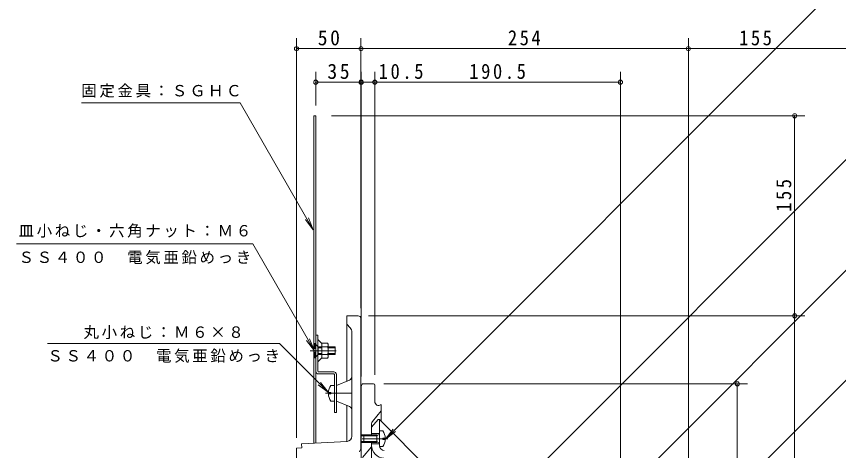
# Model space of a CAD drawing. Units: millimetres at full size, sheet at 1:4. Extents: x -495 to 464, y -549 to 533.
# Drawn here: x -495 to 142, y -187 to 150 of the extents above; entities that cross this region are included whole.
import ezdxf

# ---------------------------------------------------------------- set-up
doc = ezdxf.new("R2010")
doc.units = ezdxf.units.MM
doc.header["$LTSCALE"] = 4
doc.header["$PDMODE"] = 32
doc.header["$PDSIZE"] = 3.2
doc.linetypes.add('CHAIN1', pattern=[8, 5, -1, 1, -1])
doc.linetypes.add('DASHED1', pattern=[1.8, 1.2, -0.6])
for name, color, linetype, lineweight in [('0-0_通り芯', 4, 'Continuous', 9), ('0-1_躯体', 6, 'Continuous', 9), ('0-2_仕上', 3, 'Continuous', 9), ('0-4_その他', 7, 'Continuous', 9), ('0-5_寸法', 7, 'Continuous', 9), ('0-8', 2, 'Continuous', 9), ('0-A', 2, 'Continuous', 9)]:
    doc.layers.add(name, color=color, linetype=linetype, lineweight=lineweight)
doc.styles.add('ＭＳ ゴシック', font='')
doc.styles.get('ＭＳ ゴシック').set_extended_font_data('MS Gothic')

msp = doc.modelspace()

# ---------------------------------------------------------------- linework, layer by layer
at = {"layer": '0-0_通り芯'}
for p, q in [((-239.041, -82.323), (-239.041, -132.99)), ((-230.041, -82.323), (-239.041, -82.323)), ((-236.384, -91.672), (-239.041, -88.823)), ((-228.041, -184.985), (-228.041, -84.323)), ((-235.041, -175.628), (-235.041, -95.082)), ((-247.041, -136.323), (-236.887, -132.092)), ((-247.041, -148.323), (-247.041, -136.323)), ((-247.041, -148.323), (-236.887, -152.554)), ((-239.041, -151.656), (-239.041, -179.622)), ((-274.044, -181.546), (-238.822, -179.622)), ((-228.228, -185.83), (-229.041, -187.573))]:
    msp.add_line(p, q, dxfattribs=at)
at = {"layer": '0-0_通り芯', "linetype": 'CHAIN1'}
msp.add_line((-255.435, -142.323), (-232.173, -142.323), dxfattribs=at)
at = {"layer": '0-0_通り芯', "color": 6}
for p, q in [((-277.979, -184.785), (-273.98, -184.704)), ((-277.979, -184.785), (-274.334, -363.748)), ((-274.044, -181.546), (-273.98, -184.704))]:
    msp.add_line(p, q, dxfattribs=at)
at = {"layer": '0-0_通り芯'}
for centre, radius, start, end in [((-230.041, -84.323), 2, 0, 90), ((-240.041, -95.082), 5, 0, 43), ((-238.041, -129.323), 3, 292.61953, 0), ((-238.041, -155.323), 3, 0, 67.38047), ((-239.041, -175.628), 4, 273.1278, 0), ((-230.041, -184.985), 2, 335.004, 0)]:
    msp.add_arc(centre, radius, start, end, dxfattribs=at)
at = {"layer": '0-1_躯体'}
for p, q in [((-227.743, -328.026), (-227.743, -137.309)), ((-227.041, -135.381), (-226.743, -135.026)), ((-218.243, -135.026), (-226.743, -135.026)), ((-217.243, -136.026), (-217.243, -148.764)), ((-212.243, -151.026), (-212.522, -151.221)), ((-212.243, -164.025), (-212.243, -151.026)), ((-219.041, -164.127), (-212.243, -156.026)), ((-219.743, -166.056), (-219.743, -175.396)), ((-225.743, -174.526), (-227.743, -174.526)), ((-225.743, -175.396), (-227.743, -175.396)), ((-225.743, -179.656), (-227.743, -179.656)), ((-225.743, -180.526), (-227.743, -180.526)), ((-226.743, -192.026), (-219.743, -183.683)), ((-219.743, -179.656), (-219.743, -183.683))]:
    msp.add_line(p, q, dxfattribs=at)
for centre, radius, start, end in [((-224.743, -137.309), 3, 140.00002, 180.0007), ((-218.243, -136.026), 1, 0, 90), ((-214.243, -148.764), 3, 180, 304.99982), ((-216.743, -166.056), 3, 140.0002, 180)]:
    msp.add_arc(centre, radius, start, end, dxfattribs=at)
at = {"layer": '0-2_仕上'}
for p, q in [((-214.743, -162.526), (-219.743, -168.484)), ((-213.743, -162.525), (-214.743, -162.526)), ((-213.743, -182.682), (-213.743, -162.525)), ((-213.743, -162.525), (-135.743, -240.526)), ((-219.743, -173.526), (-213.743, -173.526)), ((-219.743, -184.279), (-219.743, -297.526)), ((-219.742, -181.526), (-213.742, -181.525))]:
    msp.add_line(p, q, dxfattribs=at)
for radius in [10, 4]:
    msp.add_arc((-209.743, -182.682), radius, 180, 267.71468, dxfattribs=at)
at = {"layer": '0-4_その他'}
for p, q in [((-277.979, 132.677), (-277.979, -176.785)), ((-228.041, 132.677), (-228.041, -76.323)), ((25.959, 132.677), (25.959, -330.323)), ((-277.979, 124.677), (-228.041, 124.677)), ((-228.041, 124.677), (25.959, 124.677)), ((25.959, 124.677), (180.959, 124.677)), ((-263.04, 106.677), (-263.04, 80.677)), ((-227.743, 106.677), (-227.743, -129.309)), ((-217.243, 106.677), (-217.243, -128.026)), ((-26.743, 106.677), (-26.743, -317.526)), ((-228.041, 98.677), (-263.04, 98.677)), ((-227.743, 98.677), (-217.243, 98.677)), ((-217.243, 98.677), (-26.743, 98.677)), ((116.317, 72.677), (-250.832, 72.677)), ((108.317, -82.323), (108.317, 72.677)), ((116.317, -82.323), (-222.041, -82.323)), ((108.317, -336.323), (108.317, -82.323)), ((71.9, -135.026), (-210.243, -135.026)), ((63.9, -325.526), (63.9, -135.026))]:
    msp.add_line(p, q, dxfattribs=at)
for p in [(-277.979, 124.677), (-228.041, 124.677), (25.959, 124.677), (-263.04, 98.677), (-228.041, 98.677), (-227.743, 98.677), (-217.243, 98.677), (-26.743, 98.677), (108.317, 72.677), (108.317, -82.323), (63.9, -135.026)]:
    msp.add_point(p, dxfattribs=at)
at = {"layer": '0-5_寸法'}
for p, q in [((-209.155, -178.005), (145.632, 176.782)), ((-183.626, -293.017), (195.721, 86.33)), ((-444.821, 82.705), (-321.753, 82.705)), ((-264.956, -15.671), (-321.753, 82.705)), ((-90.556, -285.712), (195.721, 0.565)), ((-264.956, -15.671), (-271.043, -7.737)), ((-264.956, -15.671), (-268.783, -6.432)), ((-311.933, -26.512), (-495.214, -26.512)), ((-264.121, -109.323), (-311.933, -26.512)), ((-45.253, -325.506), (195.721, -84.532)), ((-264.121, -109.323), (-270.209, -101.39)), ((-264.121, -109.323), (-267.948, -100.084)), ((-291.199, -103.875), (-471.214, -103.875)), ((-253.229, -141.844), (-291.199, -103.875)), ((-253.229, -141.844), (-261.163, -135.756)), ((-253.229, -141.844), (-259.317, -133.911)), ((-209.155, -178.005), (-203.067, -170.071)), ((-209.155, -178.005), (-201.221, -171.917))]:
    msp.add_line(p, q, dxfattribs=at)
at = {"layer": '0-8'}
for p, q in [((-264.641, 72.677), (-263.04, 72.677)), ((-264.641, 72.677), (-264.641, -181.033)), ((-263.04, 72.677), (-263.04, -180.945)), ((-263.04, -101.323), (-263.04, -97.323)), ((-261.44, -97.323), (-263.04, -97.323)), ((-261.44, -125.223), (-261.44, -97.323)), ((-258.44, -103.66), (-261.44, -100.66)), ((-258.44, -104.011), (-258.44, -114.636)), ((-258.44, -114.986), (-261.44, -117.986)), ((-260.94, -125.723), (-249.14, -125.723)), ((-249.14, -127.323), (-260.94, -127.323)), ((-248.641, -127.823), (-248.641, -157.323)), ((-247.041, -127.823), (-247.041, -157.323)), ((-248.641, -157.323), (-247.041, -157.323))]:
    msp.add_line(p, q, dxfattribs=at)
at = {"layer": '0-8', "linetype": 'CHAIN1'}
msp.add_line((-247.311, -109.323), (-267.44, -109.323), dxfattribs=at)
at = {"layer": '0-8'}
for centre, radius, start, end in [((-260.94, -125.223), 2.1, 180, 270), ((-260.94, -125.223), 0.5, 180, 270), ((-249.14, -127.823), 2.1, 0, 90), ((-249.14, -127.823), 0.5, 0, 90)]:
    msp.add_arc(centre, radius, start, end, dxfattribs=at)
at = {"layer": '0-A', "linetype": 'DASHED1'}
for p, q in [((-264.121, -103.673), (-263.821, -103.673)), ((-264.121, -114.973), (-264.121, -103.673)), ((-261.171, -106.323), (-263.821, -103.673)), ((-261.171, -106.323), (-261.171, -112.323)), ((-258.44, -106.323), (-261.171, -106.323)), ((-261.171, -107.193), (-258.44, -107.193)), ((-261.171, -112.323), (-263.821, -114.973)), ((-261.171, -111.453), (-258.44, -111.453)), ((-258.44, -112.323), (-261.171, -112.323))]:
    msp.add_line(p, q, dxfattribs=at)
at = {"layer": '0-A'}
for p, q in [((-253.931, -103.573), (-258.44, -103.573)), ((-258.44, -103.573), (-258.44, -104.011)), ((-253.931, -106.46), (-258.44, -106.46)), ((-253.44, -105.017), (-253.44, -113.63)), ((-253.44, -106.323), (-248.121, -106.323)), ((-253.44, -107.193), (-248.121, -107.193)), ((-248.121, -112.323), (-248.121, -106.323)), ((-253.931, -112.186), (-258.44, -112.186)), ((-258.44, -115.073), (-258.44, -114.636)), ((-253.44, -111.453), (-248.121, -111.453)), ((-253.44, -112.323), (-248.121, -112.323)), ((-253.931, -115.073), (-258.44, -115.073)), ((-251.241, -136.323), (-248.641, -136.323)), ((-253.229, -141.844), (-251.241, -141.844)), ((-253.229, -142.802), (-251.241, -142.802)), ((-251.241, -142.802), (-251.241, -141.844)), ((-251.241, -148.323), (-248.641, -148.323)), ((-211.143, -171.526), (-213.743, -171.526)), ((-213.743, -171.526), (-213.743, -183.526)), ((-225.743, -174.526), (-225.743, -180.526)), ((-215.743, -174.526), (-225.743, -174.526)), ((-215.743, -175.396), (-225.743, -175.396)), ((-215.743, -175.396), (-213.871, -174.344)), ((-215.743, -174.526), (-214.979, -174.967)), ((-215.743, -174.526), (-215.743, -180.526)), ((-211.143, -178.005), (-211.143, -177.047)), ((-209.155, -177.047), (-211.143, -177.047)), ((-209.155, -178.005), (-211.143, -178.005)), ((-215.743, -179.656), (-225.743, -179.656)), ((-215.743, -180.526), (-225.743, -180.526)), ((-215.743, -179.656), (-213.871, -180.708)), ((-215.743, -180.526), (-214.979, -180.085)), ((-211.143, -183.526), (-213.743, -183.526)), ((-213.743, -183.677), (-213.743, -183.526))]:
    msp.add_line(p, q, dxfattribs=at)
at = {"layer": '0-A', "linetype": 'CHAIN1'}
msp.add_line((-207.069, -177.525), (-228.363, -177.527), dxfattribs=at)
at = {"layer": '0-A', "linetype": 'DASHED1'}
msp.add_lwpolyline([(-264.121, -114.973), (-263.821, -114.973), (-263.821, -103.673)], dxfattribs=at)
at = {"layer": '0-A'}
for centre, radius, start, end in [((-255.808, -105.017), 2.368, 322.44278, 37.55722), ((-262.038, -109.323), 8.598, 340.548, 19.452), ((-255.808, -113.63), 2.368, 322.44278, 37.55722), ((-243.241, -142.323), 10, 143.13013, 177.25438), ((-243.241, -142.323), 10, 182.74562, 216.86987), ((-219.143, -177.526), 10, 2.74562, 36.86987), ((-213.993, -174.126), 0.25, 299.32918, 0), ((-219.143, -177.526), 10, 323.13013, 357.25438), ((-213.993, -180.926), 0.25, 0, 60.67082)]:
    msp.add_arc(centre, radius, start, end, dxfattribs=at)

# ---------------------------------------------------------------- texts
at = {"layer": '0-4_その他', "color": 2, "char_height": 11.73, "attachment_point": 7, "style": 'ＭＳ ゴシック'}
for s, insert in [('\\T1.27;\\W0.95;50', (-261.51, 127.077)), ('\\T1.27;\\W0.9;254', (-114.041, 127.077)), ('\\T1.27;\\W0.9;155', (65.315, 127.077)), ('\\T1.27;\\W0.95;35', (-254.04, 101.077)), ('\\T1.28;\\W0.9;10.5', (-214.258, 101.077)), ('\\T1.28;\\W0.9;190.5', (-143.993, 101.077))]:
    msp.add_mtext(s, dxfattribs=dict(at, insert=insert))
at = {"layer": '0-4_その他', "color": 2, "insert": (105.917, -1.727), "char_height": 11.73, "attachment_point": 7, "rotation": 90, "style": 'ＭＳ ゴシック'}
msp.add_mtext('\\T1.27;\\W0.9;155', dxfattribs=at)
at = {"layer": '0-5_寸法', "char_height": 8.798, "attachment_point": 7, "style": 'ＭＳ ゴシック'}
for s, insert in [('\\T1.17;固定金具：ＳＧＨＣ', (-444.937, 86.7)), ('\\T1.17;皿小ねじ・六角ナット：Ｍ６', (-493.573, -21.807)), ('\\T1.17;ＳＳ４００\u3000電気亜鉛めっき', (-493.573, -42.41)), ('\\T1.17;丸小ねじ：Ｍ６×８', (-443.206, -100.334)), ('\\T1.17;ＳＳ４００\u3000電気亜鉛めっき', (-471.206, -118.732))]:
    msp.add_mtext(s, dxfattribs=dict(at, insert=insert))

doc.saveas('drawing.dxf')
